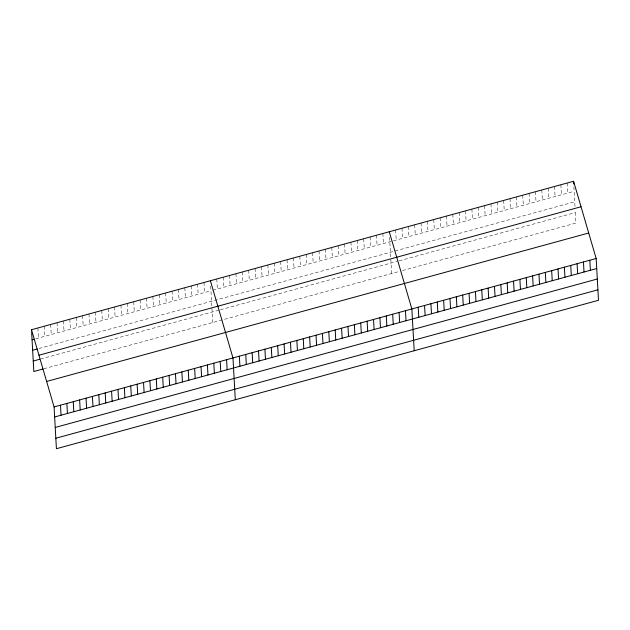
<?xml version="1.0" encoding="UTF-8"?>
<svg xmlns="http://www.w3.org/2000/svg" width="630" height="630" viewBox="0 0 630 630"><rect width="100%" height="100%" fill="white"/><g stroke="black" fill="none" stroke-linecap="round" stroke-linejoin="round"><path stroke-width="0.47" stroke-dasharray="3.15 2.36" d="M35.713 338.767L210.948 290.776M212.775 290.273L574.143 191.315M39.036 348.492L574.725 201.789M40.548 359.037L218.523 310.299M220.35 309.795L397.38 261.316M399.192 260.82L575.332 212.586M43.88 368.763L397.963 271.798M402.507 270.553L575.914 223.067L575.229 210.79M573.883 186.756L575.033 207.191M567.228 183.015L567.788 193.056M560.873 184.755L561.432 194.796M554.51 186.496L555.077 196.536M548.155 188.236L548.722 198.277M541.8 189.977L542.367 200.017M535.445 191.717L536.012 201.757M529.09 193.457L529.657 203.498M522.735 195.198L523.302 205.238M516.38 196.938L516.947 206.979M510.024 198.678L510.584 208.719M503.669 200.419L504.228 210.459M497.314 202.159L497.873 212.2M490.959 203.9L491.518 213.94M484.604 205.64L485.163 215.68M478.249 207.38L478.808 217.421M471.894 209.121L472.453 219.161M465.538 210.861L466.098 220.902M459.183 212.601L459.742 222.642M452.828 214.342L453.387 224.382M446.473 216.082L447.032 226.123M440.118 217.823L440.677 227.863M433.763 219.563L434.322 229.603M427.408 221.303L427.967 231.344M421.053 223.044L421.612 233.084M414.697 224.784L415.257 234.825M408.342 226.524L408.901 236.565M401.987 228.265L402.546 238.305M395.632 230.005L396.191 240.046M389.576 237.226L390.718 257.662M390.82 259.458L391.608 273.538M382.882 233.502L383.442 243.534M376.496 235.25L377.055 245.291M370.109 236.998L370.668 247.039M363.715 238.746L364.282 248.787M357.328 240.495L357.887 250.535M350.941 242.243L351.501 252.284M344.555 243.999L345.114 254.032M338.16 245.747L338.727 255.788M331.774 247.495L332.333 257.536M325.387 249.244L325.946 259.284M318.993 250.992L319.56 261.033M312.606 252.74L313.165 262.781M306.219 254.496L306.779 264.529M299.833 256.245L300.392 266.285M293.438 257.993L294.005 268.034M287.052 259.741L287.611 269.782M280.665 261.489L281.224 271.53M274.278 263.238L274.837 273.278M267.884 264.994L268.451 275.026M261.497 266.742L262.056 276.783M255.111 268.49L255.67 278.531M248.716 270.238L249.283 280.279M242.33 271.987L242.889 282.027M235.943 273.735L236.502 283.776M229.556 275.491L230.115 285.524M223.162 277.239L223.729 287.28M216.775 278.988L217.334 289.028M210.696 286.209L211.838 306.652M211.932 308.448L212.72 322.521M203.994 282.484L204.561 292.525M197.607 284.232L198.166 294.273M191.221 285.988L191.78 296.021M184.834 287.737L185.393 297.777M178.44 289.485L179.007 299.526M172.053 291.233L172.612 301.274M165.666 292.981L166.226 303.022M159.28 294.73L159.839 304.77M152.885 296.486L153.452 306.519M146.499 298.234L147.058 308.267M140.112 299.982L140.671 310.023M133.718 301.731L134.285 311.771M127.331 303.479L127.89 313.519M120.944 305.227L121.503 315.268M114.558 306.983L115.117 317.016M108.163 308.731L108.73 318.764M101.776 310.48L102.336 320.52M95.39 312.228L95.949 322.269M88.995 313.976L89.562 324.017M82.609 315.724L83.168 325.765M76.222 317.481L76.781 327.513M69.836 319.229L70.395 329.262M63.441 320.977L64.008 331.018M57.054 322.725L57.613 332.766M50.668 324.474L51.227 334.514M44.281 326.222L44.84 336.262M37.887 327.978L38.454 338.011"/><path stroke-width="0.94" d="M31.5 329.726L573.583 181.275L596.161 258.489L598.5 300.274L56.416 448.725L54.086 406.933L31.5 329.726L33.839 371.511L42.966 369.007M32.059 339.759L33.886 339.263M32.65 350.241L37.209 348.988M38.95 355.202L581.033 206.758M33.248 361.037L39.643 359.281M46.628 381.457L588.711 233.013M54.086 406.933L596.161 258.489M54.645 416.973L596.728 268.53M55.227 427.455L597.311 279.003M55.834 438.244L597.917 289.8M389.269 231.745L411.855 308.96L414.194 350.745M210.389 280.736L232.966 357.95L235.305 399.735M589.806 260.229L590.373 270.27M583.451 261.97L584.018 272.01M573.583 181.275L573.733 184.015M577.096 263.71L577.655 273.751M570.741 265.45L571.3 275.491M564.385 267.191L564.945 277.231M558.03 268.931L558.59 278.972M551.675 270.672L552.234 280.712M545.32 272.412L545.879 282.453M538.965 274.152L539.524 284.193M532.61 275.893L533.169 285.933M526.255 277.633L526.814 287.674M519.9 279.373L520.459 289.414M513.544 281.114L514.104 291.155M507.189 282.854L507.748 292.895M500.834 284.595L501.393 294.635M494.479 286.335L495.038 296.376M488.124 288.075L488.683 298.116M481.769 289.816L482.328 299.856M475.414 291.556L475.973 301.597M469.059 293.296L469.618 303.337M462.703 295.037L463.263 305.077M456.348 296.777L456.908 306.818M449.985 298.518L450.552 308.558M443.63 300.258L444.197 310.299M437.275 301.998L437.842 312.039M430.92 303.739L431.487 313.779M424.565 305.479L425.132 315.52M418.21 307.219L418.777 317.26M405.468 310.708L406.027 320.749M399.081 312.464L399.641 322.497M392.687 314.212L393.254 324.253M386.3 315.961L386.859 326.001M379.914 317.709L380.473 327.75M373.527 319.457L374.086 329.498M367.132 321.205L367.7 331.246M360.746 322.962L361.305 332.994M354.359 324.71L354.918 334.75M347.965 326.458L348.532 336.499M341.578 328.206L342.137 338.247M335.191 329.955L335.751 339.995M328.805 331.703L329.364 341.743M322.41 333.459L322.977 343.492M316.024 335.207L316.583 345.248M309.637 336.955L310.196 346.996M303.25 338.704L303.81 348.744M296.856 340.452L297.423 350.493M290.469 342.2L291.029 352.241M284.083 343.956L284.642 353.989M277.688 345.705L278.255 355.737M271.302 347.453L271.861 357.493M264.915 349.201L265.474 359.242M258.528 350.949L259.087 360.99M252.134 352.698L252.701 362.738M245.747 354.454L246.306 364.486M239.361 356.202L239.92 366.235M226.58 359.698L227.139 369.739M220.193 361.447L220.752 371.487M213.806 363.195L214.365 373.236M207.412 364.951L207.979 374.984M201.025 366.699L201.584 376.732M194.638 368.448L195.198 378.488M188.252 370.196L188.811 380.236M181.857 371.944L182.424 381.985M175.471 373.692L176.03 383.733M169.084 375.448L169.643 385.481M162.69 377.197L163.257 387.23M156.303 378.945L156.862 388.986M149.916 380.693L150.476 390.734M143.53 382.441L144.089 392.482M137.135 384.19L137.702 394.23M130.749 385.946L131.308 395.979M124.362 387.694L124.921 397.727M117.975 389.442L118.535 399.483M111.581 391.191L112.148 401.231M105.194 392.939L105.753 402.98M98.808 394.687L99.367 404.728M92.413 396.435L92.98 406.476M86.026 398.191L86.586 408.224M79.64 399.94L80.199 409.98M73.253 401.688L73.812 411.729M66.859 403.436L67.426 413.477M60.472 405.184L61.031 415.225"/></g></svg>
